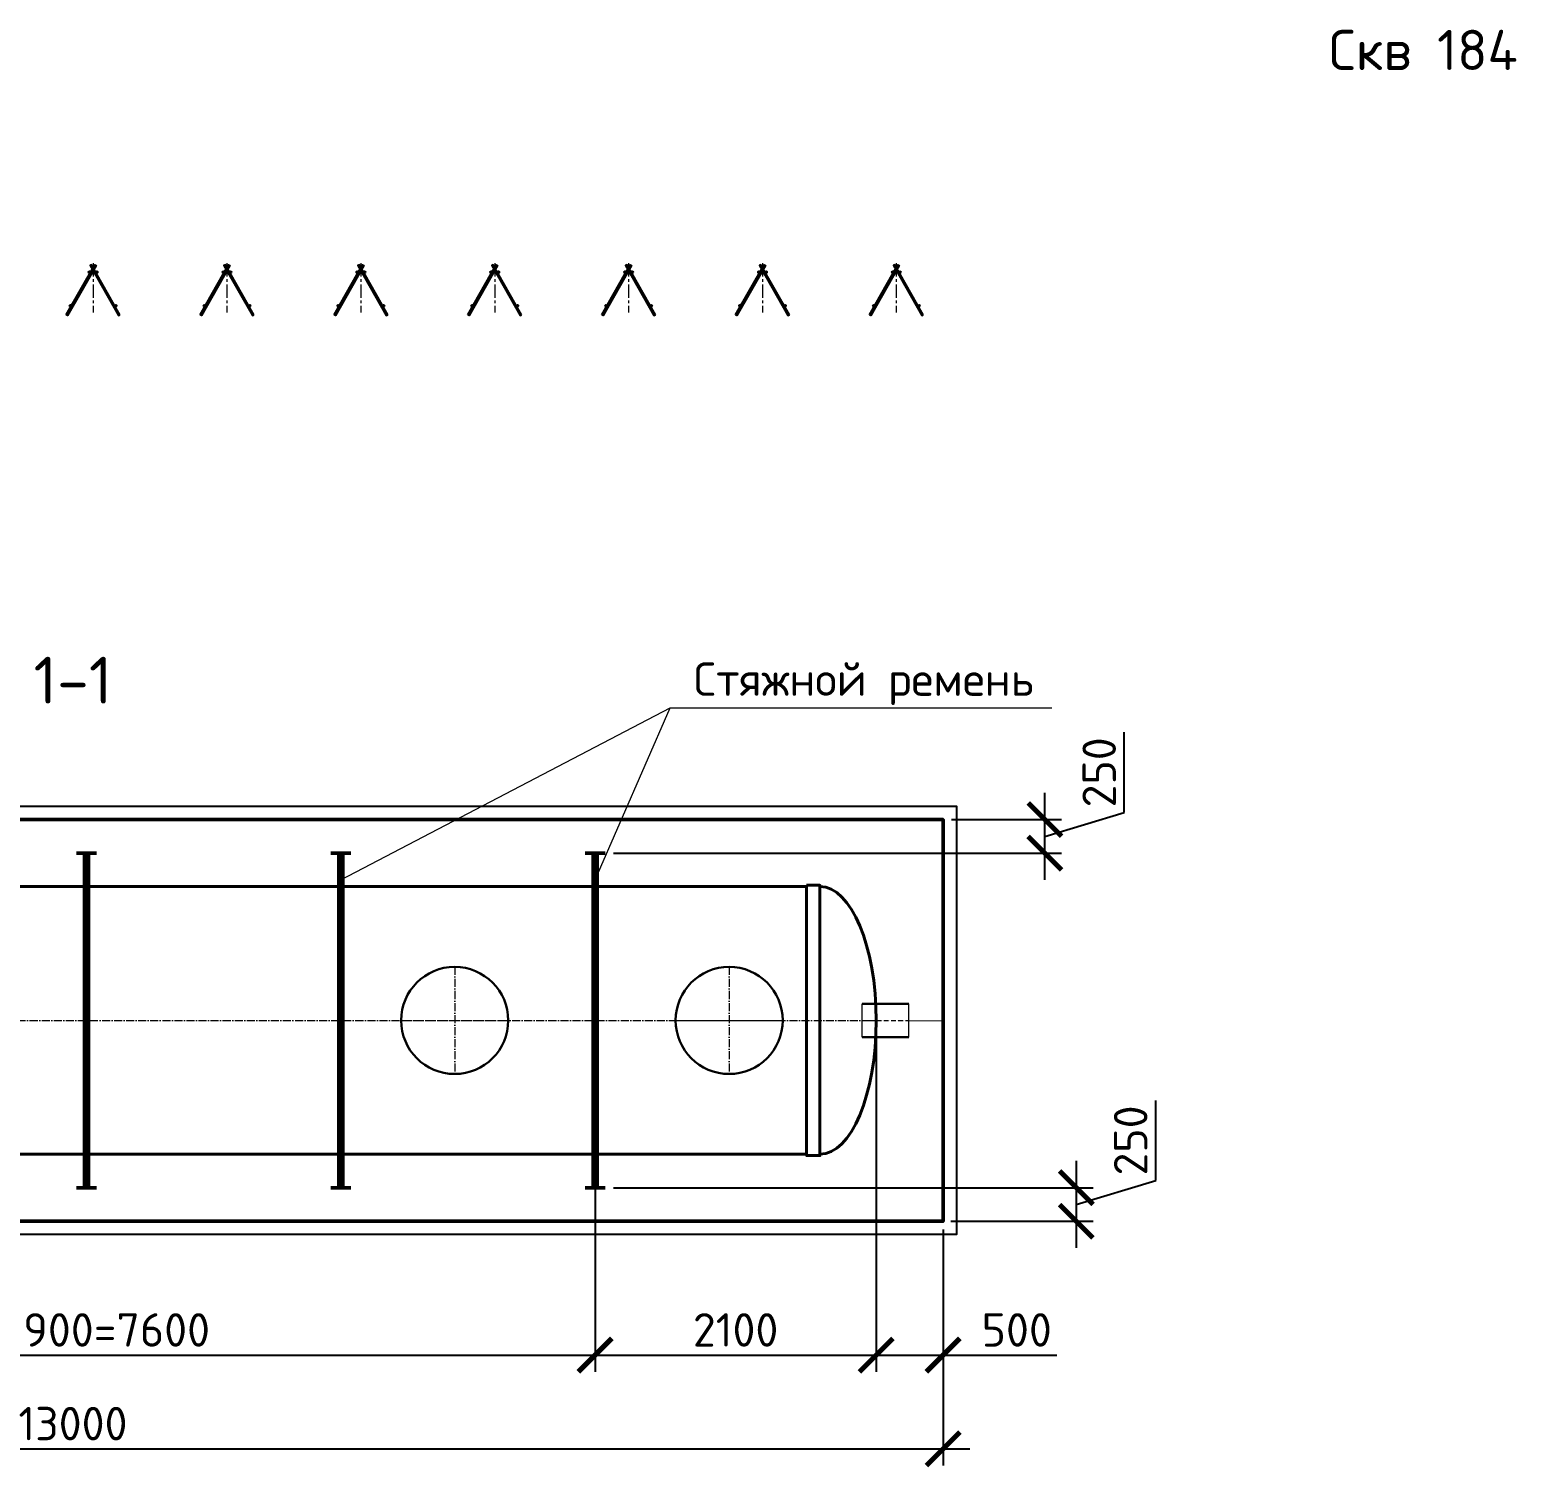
# Model space of a CAD drawing. Header units: metres. Extents: x 407396 to 516262, y -257300 to -131999.
# Drawn here: x 423983 to 435087, y -226977 to -216238 of the extents above; entities that cross this region are included whole.
import ezdxf

# ---------------------------------------------------------------- set-up
doc = ezdxf.new("R2010")
doc.units = ezdxf.units.M
doc.header["$PDSIZE"] = 1
doc.linetypes.add('ACAD_ISO10W100', pattern=[18, 12, -3, 0, -3])
doc.linetypes.add('CENTER', pattern=[16, 10, -2, 2, -2])
doc.layers.get('0').update_dxf_attribs({"lineweight": 0})
doc.layers.get('Defpoints').update_dxf_attribs({"color": 3})
doc.layers.add('2-Bottom level  of pipe', color=7, linetype='Continuous')
for name, color, linetype, lineweight in [('арматура', 7, 'Continuous', 50), ('Бозовая комплектация', 7, 'Continuous', 40), ('второстепенные', 7, 'Continuous', 25), ('выноски', 7, 'Continuous', 15), ('оси', 7, 'CENTER', 13), ('основная конструкция', 7, 'Continuous', 50), ('размеры', 7, 'Continuous', 15), ('текст', 7, 'Continuous', 18)]:
    doc.layers.add(name, color=color, linetype=linetype, lineweight=lineweight)
doc.layers.add('помощь', color=1, linetype='Continuous', lineweight=0, plot=False)
doc.styles.add('GOST 2.304', font='CS_Gost2304.shx')
doc.styles.add('GOST-2.304_Type-B', font='GOST Common.ttf')
doc.styles.add('ISOCPEUR', font='isocpeur.ttf')
doc.dimstyles.new('SPDS', dxfattribs={"dimscale": 10, "dimtxt": 2.5, "dimasz": 2.5, "dimexe": 1.25, "dimexo": 0.625, "dimtad": 1, "dimdec": 0, "dimrnd": 0.001, "dimtxsty": 'GOST 2.304', "dimblk": 'ARCHTICK', "dimblk1": 'ARCHTICK', "dimblk2": 'ARCHTICK', "dimcen": 2.5, "dimdle": 2, "dimadec": 0, "dimazin": 2, "dimtfac": 0.75, "dimtdec": 4, "dimtmove": 1, "dimatfit": 3, "dimfxl": 1, "dimtolj": 1, "dimarcsym": 1})

# ---------------------------------------------------------------- blocks, each defined once
blk = doc.blocks.new('_ArchTick')
at = {"color": 0, "linetype": 'ByBlock', "lineweight": 30, "const_width": 0.15}
blk.add_lwpolyline([(-0.5, -0.5), (0.5, 0.5)], dxfattribs=at)
blk = doc.blocks.new('*D125')
at = {"layer": 'Defpoints', "color": 0, "ltscale": 100, "transparency": 16777216}
for p in [(417806, -225139), (430806, -225139), (430806, -226839)]:
    blk.add_point(p, dxfattribs=at)
at = {"layer": 'размеры', "color": 0, "lineweight": -2, "ltscale": 100, "transparency": 16777216}
for p, q in [((417806, -225201), (417806, -226964)), ((430806, -225201), (430806, -226964)), ((417606, -226839), (431006, -226839))]:
    blk.add_line(p, q, dxfattribs=at)
at = {"layer": 'размеры', "color": 0, "lineweight": -2, "ltscale": 100, "transparency": 16777216, "xscale": 250, "yscale": 250, "zscale": 250, "rotation": 180}
blk.add_blockref('_ArchTick', (417806, -226839), dxfattribs=at)
at = {"layer": 'размеры', "color": 0, "lineweight": -2, "ltscale": 100, "transparency": 16777216, "xscale": 250, "yscale": 250, "zscale": 250}
blk.add_blockref('_ArchTick', (430806, -226839), dxfattribs=at)
at = {"layer": 'размеры', "color": 0, "ltscale": 100, "transparency": 16777216, "insert": (424306, -226651), "char_height": 250, "attachment_point": 5, "style": 'ISOCPEUR'}
blk.add_mtext('\\A1;13000', dxfattribs=at)
blk = doc.blocks.new('*D126')
at = {"layer": 'Defpoints', "color": 0, "ltscale": 100, "transparency": 16777216}
for p in [(430306, -223639), (428206, -224689), (430306, -226139)]:
    blk.add_point(p, dxfattribs=at)
at = {"layer": 'размеры', "color": 0, "lineweight": -2, "ltscale": 100, "transparency": 16777216}
for p, q in [((430306, -223701), (430306, -226264)), ((428206, -224751), (428206, -226264)), ((428006, -226139), (430506, -226139))]:
    blk.add_line(p, q, dxfattribs=at)
at = {"layer": 'размеры', "color": 0, "lineweight": -2, "ltscale": 100, "transparency": 16777216, "xscale": 250, "yscale": 250, "zscale": 250, "rotation": 180}
blk.add_blockref('_ArchTick', (428206, -226139), dxfattribs=at)
at = {"layer": 'размеры', "color": 0, "lineweight": -2, "ltscale": 100, "transparency": 16777216, "xscale": 250, "yscale": 250, "zscale": 250}
blk.add_blockref('_ArchTick', (430306, -226139), dxfattribs=at)
at = {"layer": 'размеры', "color": 0, "ltscale": 100, "transparency": 16777216, "insert": (429256, -225951), "char_height": 250, "attachment_point": 5, "style": 'ISOCPEUR'}
blk.add_mtext('\\A1;2100', dxfattribs=at)
blk = doc.blocks.new('*D127')
at = {"layer": 'Defpoints', "color": 0, "ltscale": 100, "transparency": 16777216}
for p in [(430306, -223639), (430806, -225139), (430806, -226139)]:
    blk.add_point(p, dxfattribs=at)
at = {"layer": 'размеры', "color": 0, "lineweight": -2, "ltscale": 100, "transparency": 16777216}
for p, q in [((430306, -223701), (430306, -226264)), ((430806, -225201), (430806, -226264)), ((430106, -226139), (430806, -226139)), ((430806, -226139), (431656, -226139))]:
    blk.add_line(p, q, dxfattribs=at)
at = {"layer": 'размеры', "color": 0, "lineweight": -2, "ltscale": 100, "transparency": 16777216, "xscale": 250, "yscale": 250, "zscale": 250, "rotation": 180}
blk.add_blockref('_ArchTick', (430306, -226139), dxfattribs=at)
at = {"layer": 'размеры', "color": 0, "lineweight": -2, "ltscale": 100, "transparency": 16777216, "xscale": 250, "yscale": 250, "zscale": 250}
blk.add_blockref('_ArchTick', (430806, -226139), dxfattribs=at)
at = {"layer": 'размеры', "color": 0, "ltscale": 100, "transparency": 16777216, "insert": (431356, -225951), "char_height": 250, "attachment_point": 5, "style": 'ISOCPEUR'}
blk.add_mtext('\\A1;500', dxfattribs=at)
blk = doc.blocks.new('*D131')
at = {"layer": 'Defpoints', "color": 0, "ltscale": 100, "transparency": 16777216}
for p in [(420606, -224689), (428206, -224689), (428206, -226139)]:
    blk.add_point(p, dxfattribs=at)
at = {"layer": 'размеры', "color": 0, "lineweight": -2, "ltscale": 100, "transparency": 16777216}
for p, q in [((420606, -224751), (420606, -226264)), ((428206, -224751), (428206, -226264)), ((420406, -226139), (428406, -226139))]:
    blk.add_line(p, q, dxfattribs=at)
at = {"layer": 'размеры', "color": 0, "lineweight": -2, "ltscale": 100, "transparency": 16777216, "xscale": 250, "yscale": 250, "zscale": 250, "rotation": 180}
blk.add_blockref('_ArchTick', (420606, -226139), dxfattribs=at)
at = {"layer": 'размеры', "color": 0, "lineweight": -2, "ltscale": 100, "transparency": 16777216, "xscale": 250, "yscale": 250, "zscale": 250}
blk.add_blockref('_ArchTick', (428206, -226139), dxfattribs=at)
at = {"layer": 'размеры', "color": 0, "ltscale": 100, "transparency": 16777216, "insert": (424406, -225951), "char_height": 250, "attachment_point": 5, "style": 'ISOCPEUR'}
blk.add_mtext('\\A1;4х1900=7600', dxfattribs=at)
blk = doc.blocks.new('*D146')
at = {"layer": 'Defpoints', "color": 0, "ltscale": 100, "transparency": 16777216}
for p in [(430806, -222139), (431566, -222139), (428281, -222389)]:
    blk.add_point(p, dxfattribs=at)
at = {"layer": 'размеры', "color": 0, "lineweight": -2, "ltscale": 100, "transparency": 16777216}
for p, q in [((432159, -222086), (432159, -221486)), ((431566, -222589), (431566, -221939)), ((430869, -222139), (431691, -222139)), ((431566, -222264), (432159, -222086)), ((428344, -222389), (431691, -222389))]:
    blk.add_line(p, q, dxfattribs=at)
at = {"layer": 'размеры', "color": 0, "lineweight": -2, "ltscale": 100, "transparency": 16777216, "xscale": 250, "yscale": 250, "zscale": 250}
for p, rotation in [((431566, -222139), 90), ((431566, -222389), 270)]:
    blk.add_blockref('_ArchTick', p, dxfattribs=dict(at, rotation=rotation))
at = {"layer": 'размеры', "color": 0, "ltscale": 100, "transparency": 16777216, "insert": (431972, -221786), "char_height": 250, "attachment_point": 5, "rotation": 90, "style": 'ISOCPEUR'}
blk.add_mtext('\\A1;250', dxfattribs=at)
blk = doc.blocks.new('*D117')
at = {"layer": 'Defpoints', "color": 0, "ltscale": 100, "transparency": 16777216}
for p in [(428281, -224889), (430801, -225139), (431801, -225139)]:
    blk.add_point(p, dxfattribs=at)
at = {"layer": 'размеры', "color": 0, "lineweight": -2, "ltscale": 100, "transparency": 16777216}
for p, q in [((432394, -224836), (432394, -224236)), ((431801, -224689), (431801, -225339)), ((431801, -225014), (432394, -224836)), ((428344, -224889), (431926, -224889)), ((430863, -225139), (431926, -225139))]:
    blk.add_line(p, q, dxfattribs=at)
at = {"layer": 'размеры', "color": 0, "lineweight": -2, "ltscale": 100, "transparency": 16777216, "xscale": 250, "yscale": 250, "zscale": 250}
for p, rotation in [((431801, -224889), 90), ((431801, -225139), 270)]:
    blk.add_blockref('_ArchTick', p, dxfattribs=dict(at, rotation=rotation))
at = {"layer": 'размеры', "color": 0, "ltscale": 100, "transparency": 16777216, "insert": (432207, -224536), "char_height": 250, "attachment_point": 5, "rotation": 90, "style": 'ISOCPEUR'}
blk.add_mtext('\\A1;250', dxfattribs=at)
blk = doc.blocks.new('*U166')
at = {"color": 7, "linetype": 'ACAD_ISO10W100', "lineweight": 15, "ltscale": 5}
blk.add_line((0, 0), (12000, 0), dxfattribs=at)
at = {"color": 250, "lineweight": 40, "ltscale": 20}
for points in [[(520, 1010), (520, -1010), (420, -1010), (420, 1010)], [(520, 1000), (520, -1000), (11480, -1000), (11480, 1000)], [(11480, 1010), (11480, -1010), (11580, -1010), (11580, 1010)]]:
    blk.add_lwpolyline(points, close=True, dxfattribs=at)
at = {"color": 250, "lineweight": 40, "ltscale": 20, "extrusion": (0, 0, -1)}
blk.add_ellipse((420, 0), major_axis=(0, 1000), ratio=0.42, start_param=3.141593, end_param=6.283185, dxfattribs=at)
at = {"color": 250, "lineweight": 40, "ltscale": 20}
blk.add_ellipse((11580, 0), major_axis=(0, 1000), ratio=0.42, start_param=3.141593, end_param=6.283185, dxfattribs=at)
blk = doc.blocks.new('*U159')
at = {"lineweight": 30}
for p, q in [((0, 125), (350, 125)), ((0, -125), (350, -125))]:
    blk.add_line(p, q, dxfattribs=at)
at = {"color": 7, "linetype": 'Continuous', "lineweight": 20}
for p, q in [((0, 125), (0, -125)), ((350, 125), (350, -125))]:
    blk.add_line(p, q, dxfattribs=at)
at = {"color": 7, "linetype": 'ACAD_ISO10W100', "lineweight": 15, "ltscale": 3}
blk.add_line((0, 0), (350, 0), dxfattribs=at)
at = {"color": 242, "linetype": 'Continuous', "lineweight": 15, "ltscale": 20, "true_color": 0xcd2027, "style": 'GOST-2.304_Type-B', "flags": 1}
for tag, p in [('МАТЕРИАЛ', (306, 122)), ('НАЗВАНИЕ', (305, 116))]:
    blk.add_attdef(tag, p, '', height=2.5, dxfattribs=at)
blk = doc.blocks.new('*U111')
at = {"color": 7, "linetype": 'ACAD_ISO10W100', "lineweight": 13, "ltscale": 5}
for p, q in [((0, 400), (0, -400)), ((-400, 0), (400, 0))]:
    blk.add_line(p, q, dxfattribs=at)
at = {"layer": '2-Bottom level  of pipe', "color": 7, "lineweight": 30, "ltscale": 50}
blk.add_circle((0, 0), 400, dxfattribs=at)
blk.add_circle((0, 0), 400, dxfattribs=at)
blk = doc.blocks.new('обхват план')
at = {"layer": 'арматура', "ltscale": 10}
for points in [[(329721, -159306), (329871, -159306)], [(329721, -161806), (329871, -161806)]]:
    blk.add_lwpolyline(points, dxfattribs=at)
at = {"layer": 'основная конструкция', "ltscale": 100}
blk.add_lwpolyline([(329781, -161806), (329811, -161806), (329811, -159306), (329781, -159306)], close=True, dxfattribs=at)
at = {"layer": 'помощь', "ltscale": 10}
blk.add_lwpolyline([(329796, -159306), (329796, -161806)], dxfattribs=at)
blk = doc.blocks.new('*U172')
at = {"layer": 'второстепенные'}
blk.add_blockref('обхват план', (-329796, 160556), dxfattribs=at)
blk = doc.blocks.new('*U173')
at = {"layer": 'второстепенные', "color": 0, "linetype": 'ByBlock', "lineweight": -2, "transparency": 16777216}
for p in [(-7600, 0), (-5700, 0), (-3800, 0), (-1900, 0), (0, 0)]:
    blk.add_blockref('*U172', p, dxfattribs=at)
blk = doc.blocks.new('каркасы')
at = {"layer": 'второстепенные', "ltscale": 10}
for points in [[(318737, 71676), (318949, 72050), (318959, 72044), (318747, 71670)], [(319138, 71676), (318926, 72050), (318915, 72044), (319127, 71670)]]:
    blk.add_lwpolyline(points, close=True, dxfattribs=at)
for centre in [(318910, 71995), (318965, 71995), (318768, 71745), (319107, 71745)]:
    blk.add_circle(centre, 6, dxfattribs=at)
at = {"layer": 'оси', "ltscale": 10}
blk.add_lwpolyline([(318937, 72062), (318937, 71692)], dxfattribs=at)
at = {"layer": 'помощь', "ltscale": 10}
blk.add_circle((319107, 71745), 7, dxfattribs=at)
blk = doc.blocks.new('*U174')
at = {"layer": 'второстепенные', "lineweight": 90}
blk.add_blockref('каркасы', (-318937, -71866), dxfattribs=at)
blk = doc.blocks.new('*U175')
at = {"layer": 'помощь', "color": 0, "linetype": 'ByBlock', "lineweight": -2, "transparency": 16777216}
for p in [(-12000, 0), (-11000, 0), (-10000, 0), (-9000, 0), (-8000, 0), (-7000, 0), (-6000, 0), (-5000, 0), (-4000, 0), (-3000, 0), (-2000, 0), (-1000, 0), (0, 0)]:
    blk.add_blockref('*U174', p, dxfattribs=at)

msp = doc.modelspace()

# ---------------------------------------------------------------- linework, layer by layer
at = {"layer": 'Defpoints', "ltscale": 10}
msp.add_lwpolyline([(417706.32, -222038.95), (430906.32, -222038.95), (430906.32, -225238.95), (417706.32, -225238.95)], close=True, dxfattribs=at)
at = {"layer": 'Бозовая комплектация', "ltscale": 50, "const_width": 8}
msp.add_lwpolyline([(430808.1, -223641.2), (430528.1, -223641.2)], dxfattribs=at)
at = {"layer": 'выноски', "ltscale": 10}
for p, q in [((426306.32, -222588.95), (428768.22, -221304.2)), ((428206.32, -222588.95), (428768.22, -221304.2)), ((428768.22, -221304.2), (431618.22, -221304.2))]:
    msp.add_line(p, q, dxfattribs=at)
at = {"layer": 'основная конструкция', "ltscale": 10}
msp.add_lwpolyline([(417806.32, -222138.95), (430806.32, -222138.95), (430806.32, -225138.95), (417806.32, -225138.95)], close=True, dxfattribs=at)

# ---------------------------------------------------------------- block references
at = {"layer": 'Бозовая комплектация', "ltscale": 20}
for name, p in [('*U166', (418306.32, -223638.95)), ('*U111', (427157.74, -223638.95)), ('*U111', (429207.74, -223638.95))]:
    msp.add_blockref(name, p, dxfattribs=at)
at = {"layer": 'Бозовая комплектация', "ltscale": 50, "xscale": -1, "rotation": 180}
msp.add_blockref('*U159', (430200.52, -223638.95), dxfattribs=at)
at = {"layer": 'второстепенные'}
msp.add_blockref('*U173', (428206.32, -223638.95), dxfattribs=at)
at = {"layer": 'помощь'}
msp.add_blockref('*U175', (430456.32, -218177.64), dxfattribs=at)

# ---------------------------------------------------------------- texts
at = {"layer": 'выноски', "ltscale": 10, "insert": (428943.22, -220964.2), "char_height": 250, "width": 2650, "attachment_point": 1, "style": 'ISOCPEUR'}
msp.add_mtext('\\fISOCPEUR|b0|i0|c0|p34;\\W1.0000000000;\\T1.0000000000;\\o\\lСтяжной ремень', dxfattribs=at)
at = {"layer": 'помощь', "ltscale": 10, "insert": (433687.96, -216238.95), "char_height": 300, "attachment_point": 1, "style": 'ISOCPEUR'}
msp.add_mtext_dynamic_manual_height_columns('\\A1;Скв 184', width=16654.1222, gutter_width=2326.03, heights=[0], dxfattribs=at)
at = {"layer": 'текст', "insert": (424306.32, -221097.19), "char_height": 350, "width": 10690.5854, "attachment_point": 5, "style": 'ISOCPEUR'}
msp.add_mtext('1-1', dxfattribs=at)

# ---------------------------------------------------------------- dimensions: what is measured, and where the dimension line sits
at = {"layer": 'размеры', "ltscale": 100}
for base, p1, p2, angle, override, picture, middle in [((431565.61, -222138.95), (428281.32, -222388.95), (430806.32, -222138.95), 90, {"dimscale": 100, "dimtxsty": 'ISOCPEUR'}, '*D146', (431971.86, -222023.32)), ((431800.61, -225138.95), (428281.32, -224888.95), (430800.61, -225138.95), 270, {"dimscale": 100, "dimtxsty": 'ISOCPEUR', "dimtmove": 1}, '*D117', (432206.86, -224773.32))]:
    dim = msp.add_linear_dim(base=base, p1=p1, p2=p2, angle=angle, dimstyle='SPDS', override=override, dxfattribs=at)
    dim.commit()
    dim.dimension.update_dxf_attribs({"geometry": picture, "text_midpoint": middle})
for base, p1, p2, picture, middle in [((430306.32, -226138.95), (428206.32, -224688.95), (430306.32, -223638.95), '*D126', (429256.32, -225951.45)), ((430806.32, -226138.95), (430306.32, -223638.95), (430806.32, -225138.95), '*D127', (431356.32, -225951.45)), ((430806.32, -226838.95), (417806.32, -225138.95), (430806.32, -225138.95), '*D125', (424306.32, -226651.45))]:
    dim = msp.add_linear_dim(base=base, p1=p1, p2=p2, dimstyle='SPDS', override={"dimscale": 100, "dimtxsty": 'ISOCPEUR', "dimtmove": 0}, dxfattribs=at)
    dim.commit()
    dim.dimension.update_dxf_attribs({"geometry": picture, "text_midpoint": middle})
dim = msp.add_linear_dim(base=(428206.32, -226138.95), p1=(420606.32, -224688.95), p2=(428206.32, -224688.95), text='4х1900=<>', dimstyle='SPDS', override={"dimscale": 100, "dimtxsty": 'ISOCPEUR', "dimtmove": 0}, dxfattribs=at)
dim.commit()
dim.dimension.update_dxf_attribs({"geometry": '*D131', "text_midpoint": (424406.32, -225951.45)})

doc.saveas('drawing.dxf')
